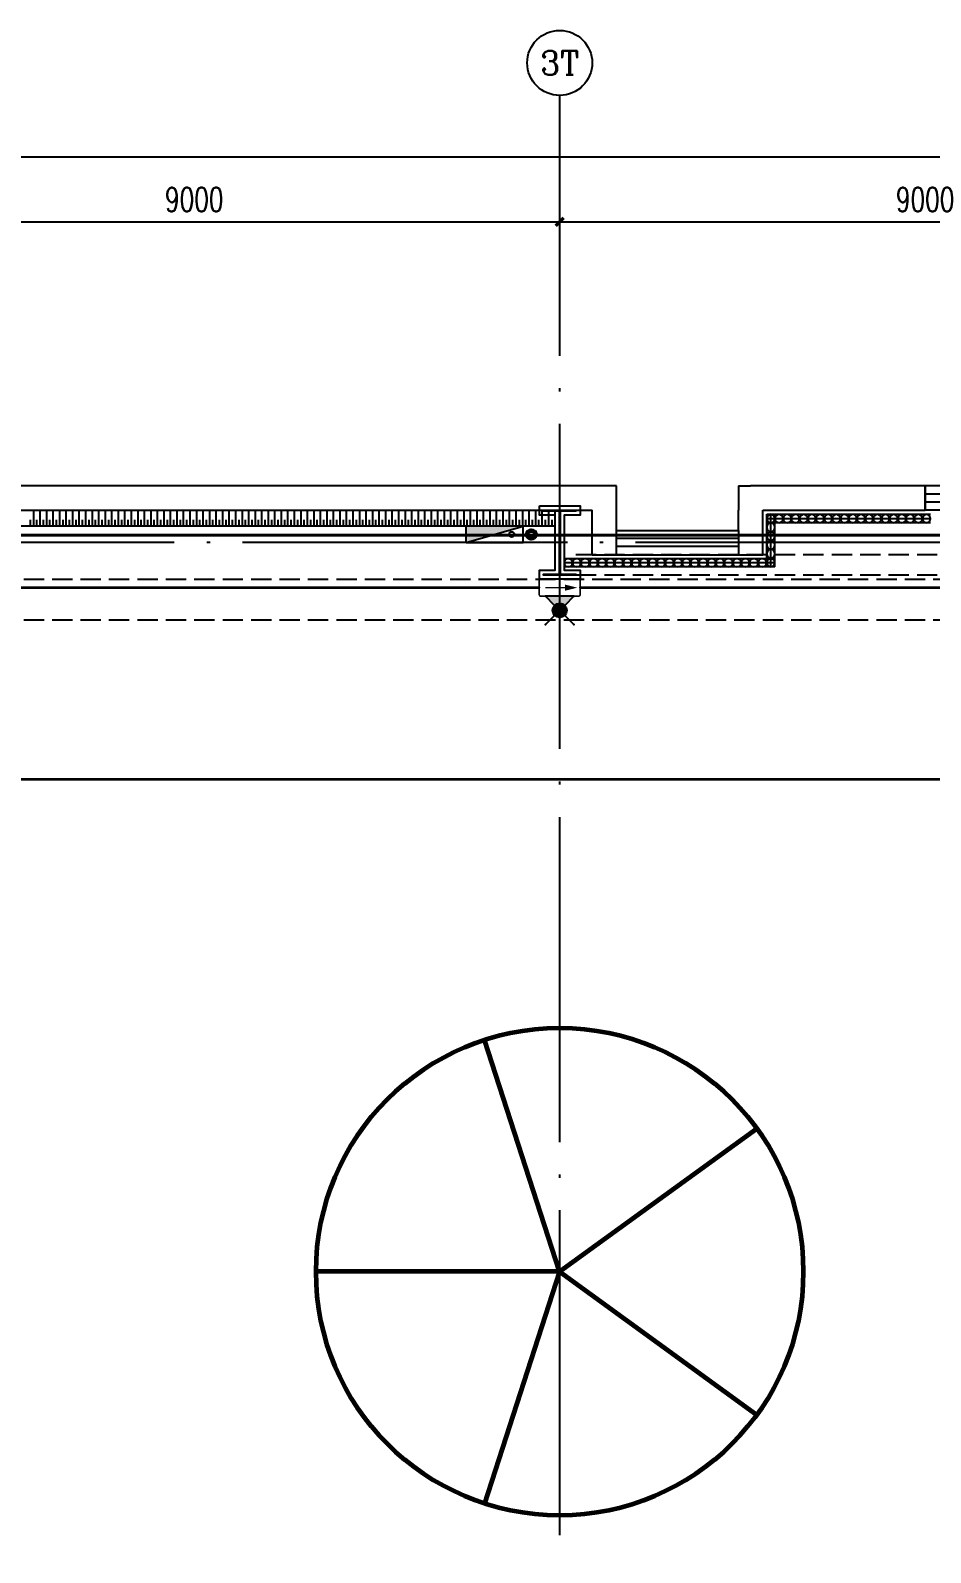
# Model space of a CAD drawing. Extents: x -1396510 to 1250330, y -1892470 to 1623980.
# Drawn here: x 359849 to 370933, y -1300507 to -1281770 of the extents above; entities that cross this region are included whole.
import ezdxf
from ezdxf.enums import TextEntityAlignment as Align

# ---------------------------------------------------------------- set-up
doc = ezdxf.new("R2010")
doc.units = 0
doc.header["$LTSCALE"] = 1000
doc.header["$MEASUREMENT"] = 0
doc.linetypes.add('DASH', pattern=[0.35, 0.25, -0.1])
doc.linetypes.add('DOTE', pattern=[2.42, 2, -0.2, 0.02, -0.2])
doc.layers.get('Defpoints').update_dxf_attribs({"color": 210})
for name, color, linetype in [('99平面图例外参$0$A-HATCH-2', 251, 'Continuous'), ('A-AXIS-D', 1, 'Continuous'), ('A-AXIS-DOTE', 14, 'DOTE'), ('A-HATCH-2', 251, 'Continuous'), ('A-HRAIL', 173, 'Continuous'), ('A-LIN-V', 9, 'Continuous'), ('A-SFCE', 30, 'Continuous'), ('A-WINDOW', 140, 'Continuous'), ('AS-COLN', 6, 'Continuous'), ('AS-WALL', 40, 'Continuous'), ('EQUIP-应急', 3, 'Continuous'), ('EQUIP-照明', 3, 'Continuous'), ('SB_ZF消火栓', 10, 'Continuous'), ('SB_ZF消火栓M', 10, 'Continuous'), ('WIRE-照明', 1, 'Continuous'), ('建-窗', 4, 'Continuous')]:
    doc.layers.add(name, color=color, linetype=linetype)
doc.layers.add('A-云线2', color=3, linetype='Continuous', plot=False)
doc.layers.add('LG-ZF消防', color=1, linetype='Continuous', lineweight=60)
doc.styles.add('_TCH_AXIS', font='COMPLEX', dxfattribs={"bigfont": 'GBCBIG'})
doc.styles.add('_TCH_DIM_T3', font='SIMPLEX', dxfattribs={"width": 0.705882, "bigfont": 'GBCBIG'})
doc.styles.add('_TEL_DIM', font='SIMPLEX', dxfattribs={"width": 0.8, "height": 3.5, "bigfont": 'HZTXT'})
doc.dimstyles.new('_TCH_ARCH&&100', dxfattribs={"dimtxt": 297.5, "dimasz": 100, "dimexe": 100, "dimexo": 100, "dimgap": 126.25, "dimtad": 1, "dimdec": 0, "dimzin": 0, "dimdsep": 46, "dimtxsty": '_TCH_DIM_T3', "dimblk": 'ARCHTICK', "dimcen": 0.09, "dimclrt": 7, "dimazin": 2, "dimtfac": 1, "dimtdec": 0, "dimtix": 1, "dimtmove": 2, "dimatfit": 3, "dimfxl": 0, "dimtolj": 1, "dimtzin": 0, "dimarcsym": 0})

# ---------------------------------------------------------------- blocks, each defined once
blk = doc.blocks.new('4324324')
at = {"layer": 'A-HATCH-2', "color": 8, "linetype": 'DASH'}
for p, q in [((-294754, 620270), (-135554, 620270)), ((-294754, 619770), (-135554, 619770))]:
    blk.add_line(p, q, dxfattribs=at)
blk = doc.blocks.new('w4324324')
at = {"layer": 'A-HATCH-2', "color": 0, "lineweight": 60}
for q in [(-1694760, 686605), (-1697614, 684532), (-1691907, 684532), (-1696524, 681178), (-1692997, 681178)]:
    blk.add_line((-1694760, 683605), q, dxfattribs=at)
blk.add_circle((-1694760, 683605), 3000, dxfattribs=at)
blk = doc.blocks.new('342343')
at = {"layer": 'A-LIN-V', "color": 8}
blk.add_blockref('w4324324', (1084560, 81556), dxfattribs=at)
blk = doc.blocks.new('w42343243')
at = {"layer": 'A-HATCH-2', "color": 8}
blk.add_lwpolyline([(-165104, 621070), (-164604, 621070), (-164604, 620958), (-164800, 620958), (-164800, 620282), (-164604, 620282), (-164604, 620170), (-165104, 620170), (-165104, 620282), (-164908, 620282), (-164908, 620958), (-165104, 620958)], close=True, dxfattribs=at)
at = {"layer": 'AS-COLN', "color": 3}
blk.add_lwpolyline([(-165054, 621020), (-164654, 621020), (-164654, 621008), (-164850, 621008), (-164850, 620232), (-164654, 620232), (-164654, 620220), (-165054, 620220), (-165054, 620232), (-164858, 620232), (-164858, 621008), (-165054, 621008)], close=True, dxfattribs=at)
blk = doc.blocks.new('42343')
at = {"layer": 'A-WINDOW'}
blk.add_blockref('w42343243', (-117000, 100), dxfattribs=at)
blk = doc.blocks.new('A$C5D961328')
at = {"layer": 'SB_ZF消火栓'}
blk.add_hatch(color=256, dxfattribs=at).paths.add_polyline_path([(0, 40), (700, 40), (700, 240)])
for p, q in [((700, 240), (0, 240)), ((0, 240), (0, 40)), ((700, 240), (0, 40)), ((700, 240), (700, 40)), ((0, 40), (700, 40))]:
    blk.add_line(p, q, dxfattribs=at)
at = {"layer": 'SB_ZF消火栓', "color": 1}
blk.add_circle((140, 140), 32.5, dxfattribs=at)
blk = doc.blocks.new('we42342343234')
at = {"layer": 'LG-ZF消防'}
blk.add_circle((-282204, 620820), 50, dxfattribs=at)
at = {"layer": 'SB_ZF消火栓M', "rotation": 180}
blk.add_blockref('A$C5D961328', (-282304, 620960), dxfattribs=at)
blk = doc.blocks.new('_ArchTick')
at = {"color": 0, "linetype": 'ByBlock', "const_width": 0.4}
blk.add_lwpolyline([(-0.5, -0.5), (0.5, 0.5)], dxfattribs=at)
blk = doc.blocks.new('*D5836')
at = {"layer": 'A-AXIS-D', "color": 0, "lineweight": -2, "transparency": 16777216}
for p, q in [((22000, 3190), (22000, 4048)), ((22000, 3948), (31000, 3948)), ((31000, 3190), (31000, 4048))]:
    blk.add_line(p, q, dxfattribs=at)
at = {"layer": 'Defpoints', "color": 0, "transparency": 16777216}
for p in [(31000, 3948), (22000, 3090), (31000, 3090)]:
    blk.add_point(p, dxfattribs=at)
at = {"layer": 'A-AXIS-D', "color": 0, "lineweight": -2, "transparency": 16777216, "xscale": 100, "yscale": 100, "zscale": 100, "rotation": 180}
blk.add_blockref('_ArchTick', (22000, 3948), dxfattribs=at)
at = {"layer": 'A-AXIS-D', "color": 0, "lineweight": -2, "transparency": 16777216, "xscale": 100, "yscale": 100, "zscale": 100}
blk.add_blockref('_ArchTick', (31000, 3948), dxfattribs=at)
at = {"layer": 'A-AXIS-D', "color": 7, "transparency": 16777216, "insert": (26500, 4223), "char_height": 297.5, "attachment_point": 5, "style": '_TCH_DIM_T3'}
blk.add_mtext('\\A1;9000', dxfattribs=at)
blk = doc.blocks.new('*D5837')
at = {"layer": 'A-AXIS-D', "color": 0, "lineweight": -2, "transparency": 16777216}
for p, q in [((31000, 3190), (31000, 4048)), ((31000, 3948), (40000, 3948)), ((40000, 3190), (40000, 4048))]:
    blk.add_line(p, q, dxfattribs=at)
at = {"layer": 'Defpoints', "color": 0, "transparency": 16777216}
for p in [(40000, 3948), (31000, 3090), (40000, 3090)]:
    blk.add_point(p, dxfattribs=at)
at = {"layer": 'A-AXIS-D', "color": 0, "lineweight": -2, "transparency": 16777216, "xscale": 100, "yscale": 100, "zscale": 100, "rotation": 180}
blk.add_blockref('_ArchTick', (31000, 3948), dxfattribs=at)
at = {"layer": 'A-AXIS-D', "color": 0, "lineweight": -2, "transparency": 16777216, "xscale": 100, "yscale": 100, "zscale": 100}
blk.add_blockref('_ArchTick', (40000, 3948), dxfattribs=at)
at = {"layer": 'A-AXIS-D', "color": 7, "transparency": 16777216, "insert": (35500, 4223), "char_height": 297.5, "attachment_point": 5, "style": '_TCH_DIM_T3'}
blk.add_mtext('\\A1;9000', dxfattribs=at)
blk = doc.blocks.new('*D5855')
at = {"layer": 'A-AXIS-D', "color": 0, "lineweight": -2, "transparency": 16777216}
for p, q in [((-900, 3290), (-900, 4848)), ((-900, 4748), (184800, 4748)), ((184800, 3290), (184800, 4848))]:
    blk.add_line(p, q, dxfattribs=at)
at = {"layer": 'Defpoints', "color": 0, "transparency": 16777216}
for p in [(184800, 4748), (-900, 3190), (184800, 3190)]:
    blk.add_point(p, dxfattribs=at)
at = {"layer": 'A-AXIS-D', "color": 0, "lineweight": -2, "transparency": 16777216, "xscale": 100, "yscale": 100, "zscale": 100, "rotation": 180}
blk.add_blockref('_ArchTick', (-900, 4748), dxfattribs=at)
at = {"layer": 'A-AXIS-D', "color": 0, "lineweight": -2, "transparency": 16777216, "xscale": 100, "yscale": 100, "zscale": 100}
blk.add_blockref('_ArchTick', (184800, 4748), dxfattribs=at)
at = {"layer": 'A-AXIS-D', "color": 7, "transparency": 16777216, "insert": (91950, 5023), "char_height": 297.5, "attachment_point": 5, "style": '_TCH_DIM_T3'}
blk.add_mtext('\\A1;185700', dxfattribs=at)
blk = doc.blocks.new('WINDOW2DLIB$DYNSTYLE$00000005')
at = {"color": 0}
for points in [[(-0.5, 0.5), (-0.5, -0.5)], [(-0.5, 0.5), (0.5, 0.5)], [(0.5, -0.5), (0.5, 0.5)], [(0.5, 0.1667), (-0.5, 0.1667)], [(0.5, -0.1667), (-0.5, -0.1667)], [(-0.5, -0.5), (0.5, -0.5)]]:
    blk.add_lwpolyline(points, dxfattribs=at)
blk = doc.blocks.new('99平面图例外参$0$$LinePat$填挖边坡')
at = {"color": 0}
for p, q in [((0, 0), (0, -1500)), ((300, 0), (300, -600))]:
    blk.add_line(p, q, dxfattribs=at)
at = {"layer": 'Defpoints', "color": 0}
blk.add_point((600, 0), dxfattribs=at)
blk = doc.blocks.new('99平面图例外参$0$$LinePat$圆环')
for points in [[(0, 150), (300, 150)], [(0, 0), (300, 0)], [(0, -150), (300, -150)]]:
    blk.add_lwpolyline(points)
at = {"color": 0}
blk.add_circle((150, 0), 150, dxfattribs=at)
blk = doc.blocks.new('$equip_U$00000208(EQ-138-沈勤辉)')
blk.add_hatch(color=256).paths.add_polyline_path([(0.215, 0.372), (0.503, 0.3), (0.215, 0.228)])
at = {"color": 7, "lineweight": 0}
blk.add_line((-0.503, 0.3), (0.215, 0.3), dxfattribs=at)
at = {"lineweight": 0, "const_width": 0.0571}
blk.add_lwpolyline([(-0.658, 0), (0.658, 0, 0.414214), (0.72, 0.062), (0.72, 0.538, 0.414213), (0.658, 0.6), (-0.658, 0.6, 0.414214), (-0.72, 0.538, 0), (-0.72, 0.062, 0.414245), (-0.658, 0, 18481.445439)], format="xyb", dxfattribs=at)
blk.add_lwpolyline([(0.215, 0.372), (0.503, 0.3), (0.215, 0.228), (0.215, 0.372)], dxfattribs=at)
for p in [(0, 0.6), (-0.72, 0.3), (0, 0), (0.72, 0.3)]:
    blk.add_point(p)
at = {"color": 7, "style": '_TEL_DIM', "flags": 1}
for tag in ['A', 'REMARK']:
    blk.add_attdef(tag, text='', height=0.00002, dxfattribs=at).set_placement((0, 0), align=Align.MIDDLE_CENTER)
blk = doc.blocks.new('$equip$00003158')
blk.add_hatch(color=256).paths.add_polyline_path([(0, 0.75, 1), (0, 0.25, 1)])
h = blk.add_hatch(color=256)
h.dxf.hatch_style = 1
h.paths.add_polyline_path([(0, 0.25, -0.198912), (-0.177, 0.323), (-0.5, 0), (0.5, 0), (0.177, 0.323, -0.198912)])
for p, q in [((-0.5, 1), (-0.177, 0.677)), ((0.177, 0.677), (0.5, 1)), ((-0.5, 0), (-0.177, 0.323)), ((-0.5, 0), (0.5, 0)), ((0.177, 0.323), (0.5, 0))]:
    blk.add_line(p, q)
blk.add_circle((0, 0.5), 0.25)
for p in [(-0.5, 1), (0.5, 1), (-0.5, 0), (0, 0), (0.5, 0)]:
    blk.add_point(p)
at = {"color": 7, "style": '_TEL_DIM', "flags": 1}
for tag in ['A', 'REMARK']:
    blk.add_attdef(tag, text='', height=0.00002, dxfattribs=at).set_placement((0, 0), align=Align.MIDDLE_CENTER)
blk = doc.blocks.new('世赫3#厂房一层0821')
at = {"layer": 'A-AXIS-D'}
blk.add_circle((31000, 5904), 400, dxfattribs=at)
at = {"layer": 'A-AXIS-DOTE', "color": 8, "ltscale": 2}
for p, q in [((31000, -79980), (31000, 5500)), ((190814.2, 0), (-5155.8, 0))]:
    blk.add_line(p, q, dxfattribs=at)
at = {"layer": 'A-LIN-V'}
blk.add_line((30946, 200.1), (18100, 200.1), dxfattribs=at)
at = {"layer": 'A-SFCE', "color": 2, "linetype": 'DASH'}
for p, q in [((39850, -149.9), (31150, -149.9)), ((39850, -399.9), (31150, -399.9))]:
    blk.add_line(p, q, dxfattribs=at)
at = {"layer": 'AS-WALL'}
for p, q in [((31700, 700.1), (17750, 700.1)), ((31700, 150), (31700, 700.1)), ((33200, 700), (33350, 700)), ((33200, 700), (33200, 400)), ((35500, 700.1), (33350, 700.1)), ((35500, 400.1), (35500, 700.1)), ((17750, 400.1), (31400, 400.1)), ((31400, -150), (31400, 400.1)), ((33200, 400), (33200, 400)), ((33200, 150), (33200, 400)), ((33500, 400.1), (35500, 400.1)), ((33500, -150), (33500, 400.1)), ((31700, -150), (31700, 150)), ((33200, 150), (33200, -150)), ((31400, -150), (31700, -150)), ((33200, -150), (33500, -150))]:
    blk.add_line(p, q, dxfattribs=at)
at = {"layer": '99平面图例外参$0$A-HATCH-2', "color": 203, "xscale": 0.1338124999985388, "yscale": 0.1333333333333333, "zscale": 0.1333333333333333, "rotation": 179.9999999990436}
for p in [(24523, 200.1), (24603.3, 200.1), (24683.6, 200.1), (24763.9, 200.1), (24844.2, 200.1), (24924.4, 200.1), (25004.7, 200.1), (25085, 200.1), (25165.3, 200.1), (25245.6, 200.1), (25325.9, 200.1), (25406.2, 200.1), (25486.5, 200.1), (25566.7, 200.1), (25647, 200.1), (25727.3, 200.1), (25807.6, 200.1), (25887.9, 200.1), (25968.2, 200.1), (26048.5, 200.1), (26128.8, 200.1), (26209, 200.1), (26289.3, 200.1), (26369.6, 200.1), (26449.9, 200.1), (26530.2, 200.1), (26610.5, 200.1), (26690.8, 200.1), (26771.1, 200.1), (26851.3, 200.1), (26931.6, 200.1), (27011.9, 200.1), (27092.2, 200.1), (27172.5, 200.1), (27252.8, 200.1), (27333.1, 200.1), (27413.4, 200.1), (27493.6, 200.1), (27573.9, 200.1), (27654.2, 200.1), (27734.5, 200.1), (27814.8, 200.1), (27895.1, 200.1), (27975.4, 200.1), (28055.7, 200.1), (28135.9, 200.1), (28216.2, 200.1), (28296.5, 200.1), (28376.8, 200.1), (28457.1, 200.1), (28537.4, 200.1), (28617.7, 200.1), (28698, 200.1), (28778.2, 200.1), (28858.5, 200.1), (28938.8, 200.1), (29019.1, 200.1), (29099.4, 200.1), (29179.7, 200.1), (29260, 200.1), (29340.3, 200.1), (29420.5, 200.1), (29500.8, 200.1), (29581.1, 200.1), (29661.4, 200.1), (29741.7, 200.1), (29822, 200.1), (29902.3, 200.1), (29982.6, 200.1), (30062.8, 200.1), (30143.1, 200.1), (30223.4, 200.1), (30303.7, 200.1), (30384, 200.1), (30464.3, 200.1), (30544.6, 200.1), (30624.9, 200.1), (30705.1, 200.1), (30785.4, 200.1), (30865.7, 200.1), (30946, 200.1)]:
    blk.add_blockref('99平面图例外参$0$$LinePat$填挖边坡', p, dxfattribs=at)
at = {"layer": 'A-HRAIL', "yscale": 0.3333333333111111, "zscale": 0.3333333333111111}
for p, xscale, rotation in [((33600, 241.6), -0.3611111226889233, 270), ((33650.8, 293.9), -0.3361633151507422, 359.9999999997964), ((33600, 133.3), -0.3611111226889233, 270), ((33751.7, 293.9), -0.3361633151507422, 359.9999999997964), ((33852.5, 293.9), -0.3361633151507422, 359.9999999997964), ((33953.4, 293.9), -0.3361633151507422, 359.9999999997964), ((34054.2, 293.9), -0.3361633151507422, 359.9999999997964), ((34155.1, 293.9), -0.3361633151507422, 359.9999999997964), ((34255.9, 293.9), -0.3361633151507422, 359.9999999997964), ((34356.8, 293.9), -0.3361633151507422, 359.9999999997964), ((34457.6, 293.9), -0.3361633151507422, 359.9999999997964), ((34558.5, 293.9), -0.3361633151507422, 359.9999999997964), ((34659.3, 293.9), -0.3361633151507422, 359.9999999997964), ((34760.2, 293.9), -0.3361633151507422, 359.9999999997964), ((34861, 293.9), -0.3361633151507422, 359.9999999997964), ((34961.9, 293.9), -0.3361633151507422, 359.9999999997964), ((35062.7, 293.9), -0.3361633151507422, 359.9999999997964), ((35163.6, 293.9), -0.3361633151507422, 359.9999999997964), ((35264.4, 293.9), -0.3361633151507422, 359.9999999997964), ((35365.3, 293.9), -0.3361633151507422, 359.9999999997964), ((35466.1, 293.9), -0.3361633151507422, 359.9999999997964), ((35567, 293.9), -0.3361633151507422, 359.9999999997964), ((33600, 24.9), -0.3611111226889233, 270), ((33600, -83.4), -0.3611111226889233, 270), ((33600, -191.7), -0.3611111226889233, 270), ((33600, -300.1), -0.3611111226889233, 270)]:
    blk.add_blockref('99平面图例外参$0$$LinePat$圆环', p, dxfattribs=dict(at, xscale=xscale, rotation=rotation))
at = {"layer": 'A-HRAIL', "xscale": -0.3461333288160676, "yscale": 0.3333333333111111, "zscale": 0.3333333333111111}
for p in [(31157.8, -250.1), (31261.7, -250.1), (31365.5, -250.1), (31469.4, -250.1), (31573.2, -250.1), (31677, -250.1), (31780.9, -250.1), (31884.7, -250.1), (31988.6, -250.1), (32092.4, -250.1), (32196.2, -250.1), (32300.1, -250.1), (32403.9, -250.1), (32507.8, -250.1), (32611.6, -250.1), (32715.4, -250.1), (32819.3, -250.1), (32923.1, -250.1), (33027, -250.1), (33130.8, -250.1), (33234.6, -250.1), (33338.5, -250.1), (33442.3, -250.1), (33546.2, -250.1), (33650, -250.1)]:
    blk.add_blockref('99平面图例外参$0$$LinePat$圆环', p, dxfattribs=at)
at = {"layer": 'A-LIN-V', "color": 8, "rotation": 90}
blk.add_blockref('342343', (796160.7, 601225), dxfattribs=at)
at = {"layer": 'A-WINDOW'}
for name in ['42343', '4324324']:
    blk.add_blockref(name, (312854.2, -620720), dxfattribs=at)
at = {"layer": 'SB_ZF消火栓'}
blk.add_blockref('we42342343234', (312854.2, -620720), dxfattribs=at)
at = {"layer": '建-窗', "yscale": 300, "zscale": 300}
for p, xscale, rotation in [((42100, 550.1), 13200, 180.0000000003004), ((32450, 0), -1500, 179.9999999999555)]:
    blk.add_blockref('WINDOW2DLIB$DYNSTYLE$00000005', p, dxfattribs=dict(at, xscale=xscale, rotation=rotation))
at = {"layer": 'A-AXIS-D', "color": 7, "style": '_TCH_AXIS'}
blk.add_text('3T', height=294.28, dxfattribs=at).set_placement((30761.8, 5756.8), (31238.2, 5756.8), align=Align.FIT)
at = {"layer": 'A-AXIS-D'}
for base, p1, p2, picture, middle in [((184800, 4747.8), (-900, 3189.8), (184800, 3189.8), '*D5855', (91950, 5022.8)), ((31000, 3947.8), (22000, 3089.8), (31000, 3089.8), '*D5836', (26500, 4222.8)), ((40000, 3947.8), (31000, 3089.8), (40000, 3089.8), '*D5837', (35500, 4222.8))]:
    dim = blk.add_linear_dim(base=base, p1=p1, p2=p2, angle=0, dimstyle='_TCH_ARCH&&100', dxfattribs=at)
    dim.commit()
    dim.dimension.update_dxf_attribs({"geometry": picture, "text_midpoint": middle, "dimtype": 161})

msp = doc.modelspace()

# ---------------------------------------------------------------- linework, layer by layer
at = {"layer": 'WIRE-照明', "color": 6, "linetype": 'DASH', "const_width": 35}
for points in [[(357780, -1287984), (393161.9, -1287984)], [(366113.7, -1288629), (357515.8, -1288629)], [(366617.9, -1288629), (375113.7, -1288629)], [(353808.4, -1290987.8), (510215, -1290987.8)]]:
    msp.add_lwpolyline(points, dxfattribs=at)

# ---------------------------------------------------------------- block references
at = {"layer": 'A-云线2'}
msp.add_blockref('世赫3#厂房一层0821', (335365.8, -1288074), dxfattribs=at)
at = {"layer": 'EQUIP-应急', "xscale": 350.0000000000001, "yscale": 350.0000000000001, "zscale": 350.0000000000001, "rotation": 180}
msp.add_blockref('$equip$00003158', (366365.8, -1288734), dxfattribs=at)
at = {"layer": 'EQUIP-照明', "xscale": -350, "yscale": 350, "zscale": 350, "rotation": 180}
msp.add_blockref('$equip_U$00000208(EQ-138-沈勤辉)', (366365.8, -1288524), dxfattribs=at)

doc.saveas('drawing.dxf')
